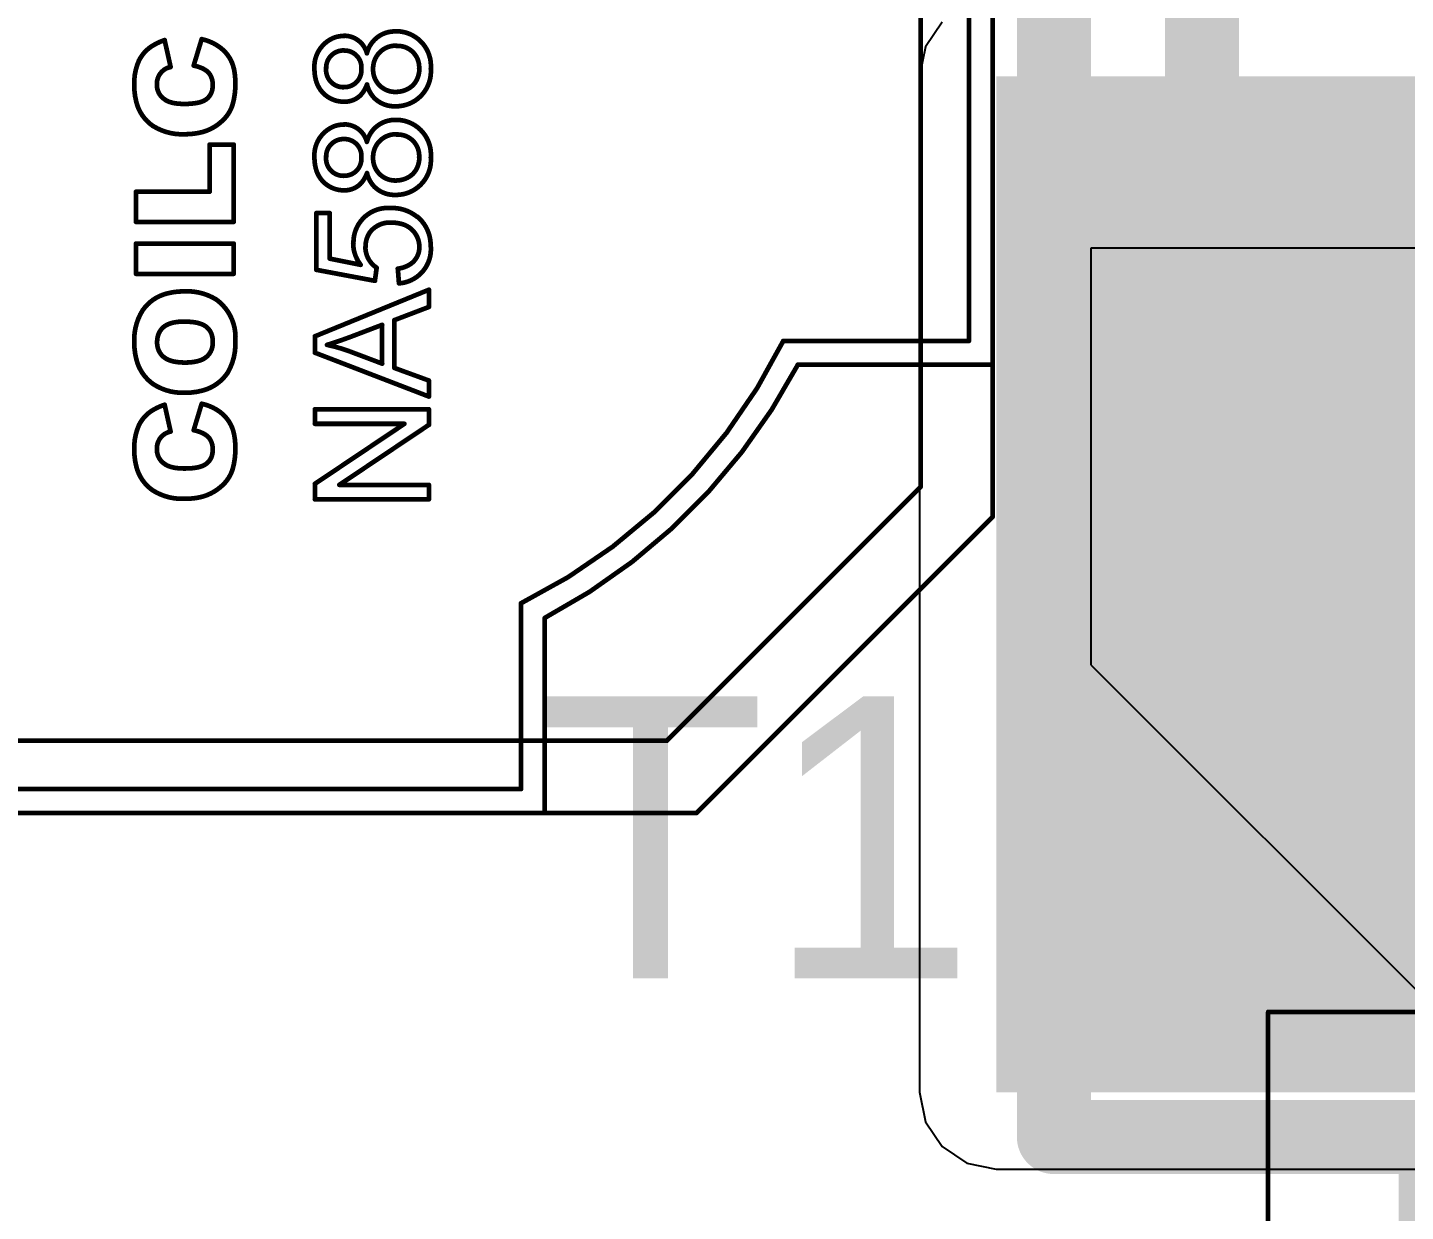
# Model space of a CAD drawing. Header units: millimetres. Extents: x 1.5 to 19.4, y 0 to 11.5.
# Drawn here: x 7.3464 to 7.4929, y 8.3923 to 8.5182 of the extents above; entities that cross this region are included whole.
import ezdxf

# ---------------------------------------------------------------- set-up
doc = ezdxf.new("R2010")
doc.units = ezdxf.units.MM
doc.header["$MEASUREMENT"] = 0
for name, color, linetype in [('BottomOverlay', 54, 'Continuous'), ('Mechanical10', 56, 'Continuous'), ('Mechanical12', 56, 'Continuous'), ('Mechanical15', 56, 'Continuous'), ('Mechanical5', 56, 'Continuous'), ('TopLayer', 1, 'Continuous'), ('TopOverlay', 2, 'Continuous'), ('TopPaste', 8, 'Continuous'), ('TopSolder', 216, 'Continuous')]:
    doc.layers.add(name, color=color, linetype=linetype)

# ---------------------------------------------------------------- blocks, each defined once
blk = doc.blocks.new('COILCRAFT_NA5880_AE_MFG_24')
at = {"layer": 'Mechanical10', "const_width": 0.00787}
for points in [[(-0.13386, 0.13386), (0.13386, 0.13386)], [(-0.13386, 0.13386), (-0.13386, -0.13386)]]:
    blk.add_lwpolyline(points, dxfattribs=at)
at = {"layer": 'Mechanical10', "const_width": 0.00394}
blk.add_lwpolyline([(-0.13583, 0.13386, 1), (-0.13189, 0.13386, 1)], format="xyb", close=True, dxfattribs=at)
blk.add_lwpolyline([(-0.13583, 0.13386, 1), (-0.13189, 0.13386, 1)], format="xyb", close=True, dxfattribs=at)
at = {"layer": 'Mechanical12', "const_width": 0.00591}
for points in [[(-0.11811, 0.11811), (0.11811, 0.11811)], [(-0.11811, 0.11811), (-0.11811, -0.11811)]]:
    blk.add_lwpolyline(points, dxfattribs=at)
at = {"layer": 'Mechanical12', "const_width": 0.00295}
blk.add_lwpolyline([(-0.11959, 0.11811, 1), (-0.11664, 0.11811, 1)], format="xyb", close=True, dxfattribs=at)
blk.add_lwpolyline([(-0.11959, 0.11811, 1), (-0.11664, 0.11811, 1)], format="xyb", close=True, dxfattribs=at)
at = {"layer": 'Mechanical15', "const_width": 0.00787}
for points in [[(-0.13386, 0.13386), (0.13386, 0.13386)], [(-0.13386, 0.13386), (-0.13386, -0.13386)]]:
    blk.add_lwpolyline(points, dxfattribs=at)
at = {"layer": 'Mechanical15', "const_width": 0.00394}
blk.add_lwpolyline([(-0.13583, 0.13386, 1), (-0.13189, 0.13386, 1)], format="xyb", close=True, dxfattribs=at)
blk.add_lwpolyline([(-0.13583, 0.13386, 1), (-0.13189, 0.13386, 1)], format="xyb", close=True, dxfattribs=at)
at = {"layer": 'TopLayer'}
for p, q in [((-0.08366, 0.12992), (-0.12992, 0.08366)), ((-0.03937, 0.12992), (-0.08366, 0.12992)), ((-0.03937, 0.08267), (-0.03937, 0.12992))]:
    blk.add_line(p, q, dxfattribs=at)
at = {"layer": 'TopLayer', "const_width": 0.02881}
blk.add_lwpolyline([(-0.09856, 0.08415, 1), (-0.06976, 0.08415, 1)], format="xyb", close=True, dxfattribs=at)
at = {"layer": 'TopOverlay', "const_width": 0.00787}
blk.add_lwpolyline([(-0.02363, 0.11811), (0.02362, 0.11811)], dxfattribs=at)
at = {"layer": 'TopOverlay', "const_width": 0.00394}
blk.add_lwpolyline([(-0.02559, 0.11811, 1), (-0.02166, 0.11811, 1)], format="xyb", close=True, dxfattribs=at)
at = {"layer": 'TopPaste'}
for p, q in [((-0.08366, 0.12992), (-0.12992, 0.08366)), ((-0.03937, 0.12992), (-0.08366, 0.12992)), ((-0.03937, 0.08267), (-0.03937, 0.12992))]:
    blk.add_line(p, q, dxfattribs=at)
at = {"layer": 'TopSolder'}
for p, q in [((-0.08366, 0.12992), (-0.12992, 0.08366)), ((-0.03937, 0.12992), (-0.08366, 0.12992)), ((-0.03937, 0.08267), (-0.03937, 0.12992))]:
    blk.add_line(p, q, dxfattribs=at)

msp = doc.modelspace()

# ---------------------------------------------------------------- linework, layer by layer
at = {"layer": 'Mechanical5', "const_width": 0.0005}
for points in [[(7.44905, 8.46617), (7.44905, 8.5583)], [(7.44138, 8.46935), (7.44138, 8.55512)], [(7.44651, 8.48485), (7.44651, 8.53962)], [(7.36098, 8.51683), (7.36162, 8.51396)], [(7.36407, 8.51412), (7.36492, 8.51693)], [(7.36576, 8.50572), (7.36832, 8.50572)], [(7.36576, 8.50071), (7.36576, 8.50572)], [(7.36832, 8.4975), (7.36832, 8.50572)], [(7.35793, 8.50071), (7.36576, 8.50071)], [(7.35793, 8.4975), (7.35793, 8.50071)], [(7.37711, 8.49844), (7.37854, 8.49844)], [(7.37711, 8.49241), (7.37711, 8.49844)], [(7.37854, 8.4936), (7.37854, 8.49844)], [(7.35793, 8.4975), (7.36832, 8.4975)], [(7.35793, 8.4952), (7.36832, 8.4952)], [(7.35793, 8.49198), (7.35793, 8.4952)], [(7.36832, 8.49198), (7.36832, 8.4952)], [(7.37854, 8.4936), (7.38181, 8.49294)], [(7.38334, 8.49124), (7.38353, 8.49263)], [(7.38578, 8.49253), (7.3859, 8.49097)], [(7.35793, 8.49198), (7.36832, 8.49198)], [(7.37711, 8.49241), (7.38334, 8.49124)], [(7.37696, 8.48534), (7.38908, 8.49029)], [(7.38908, 8.48846), (7.38908, 8.49029)], [(7.38541, 8.48706), (7.38908, 8.48846)], [(7.38541, 8.48198), (7.38541, 8.48706)], [(7.37696, 8.4836), (7.37696, 8.48534)], [(7.38075, 8.48528), (7.38411, 8.48656)], [(7.38411, 8.48244), (7.38411, 8.48656)], [(7.38055, 8.48378), (7.38411, 8.48244)], [(7.42677, 8.48485), (7.44651, 8.48485)], [(7.37696, 8.4836), (7.38908, 8.47894)], [(7.42832, 8.48232), (7.44905, 8.48232)], [(7.38541, 8.48198), (7.38908, 8.48064)], [(7.38908, 8.47894), (7.38908, 8.48064)], [(7.36098, 8.47807), (7.36162, 8.47521)], [(7.36407, 8.47536), (7.36492, 8.47817)], [(7.37696, 8.47758), (7.38908, 8.47758)], [(7.37696, 8.47604), (7.37696, 8.47758)], [(7.38908, 8.47593), (7.38908, 8.47758)], [(7.37696, 8.47604), (7.38648, 8.47604)], [(7.37696, 8.46966), (7.38648, 8.47604)], [(7.37956, 8.46955), (7.38908, 8.47593)], [(7.37696, 8.46802), (7.37696, 8.46966)], [(7.37956, 8.46955), (7.38908, 8.46955)], [(7.38908, 8.46802), (7.38908, 8.46955)], [(7.41437, 8.44235), (7.44138, 8.46935)], [(7.37696, 8.46802), (7.38908, 8.46802)], [(7.41755, 8.43468), (7.44905, 8.46617)], [(7.39887, 8.43721), (7.39887, 8.45696)], [(7.40141, 8.43468), (7.40141, 8.45541)], [(7.3286, 8.44235), (7.41437, 8.44235)], [(7.3441, 8.43721), (7.39887, 8.43721)], [(7.32542, 8.43468), (7.41755, 8.43468)], [(7.47833, 8.25605), (7.47833, 8.41353)], [(7.47833, 8.41353), (7.63581, 8.41353)]]:
    msp.add_lwpolyline(points, dxfattribs=at)
for points in [[(7.38249, 8.51543, -0.359407), (7.38562, 8.51775)], [(7.38564, 8.51777, -0.434019), (7.38929, 8.51378)], [(7.35826, 8.51467, -0.148846), (7.3598, 8.51629)], [(7.3598, 8.51629, -0.053462), (7.36098, 8.51683)], [(7.36492, 8.51693, -0.131504), (7.3672, 8.51578)], [(7.37691, 8.51375, -0.334754), (7.37909, 8.51712)], [(7.37909, 8.51712, -0.080906), (7.38009, 8.51727)], [(7.38007, 8.51729, -0.341654), (7.38249, 8.51543)], [(7.38315, 8.51374, -0.432493), (7.38564, 8.51624)], [(7.38564, 8.51621, -0.449792), (7.38805, 8.51379)], [(7.35775, 8.51208, -0.114743), (7.35826, 8.51467)], [(7.3672, 8.51578, -0.15599), (7.36836, 8.51373)], [(7.37816, 8.51378, -0.43889), (7.38006, 8.51573)], [(7.38006, 8.51572, -0.44206), (7.38191, 8.51379)], [(7.36016, 8.51214, -0.252888), (7.36093, 8.51367)], [(7.36092, 8.51368, -0.101349), (7.36162, 8.51396)], [(7.36407, 8.51412, -0.040674), (7.36479, 8.51391)], [(7.36479, 8.51391, -0.0565), (7.36535, 8.51362)], [(7.36535, 8.51362, -0.084841), (7.36576, 8.51323)], [(7.36576, 8.51323, -0.163189), (7.36609, 8.51205)], [(7.36836, 8.51373, -0.054526), (7.3685, 8.51224)], [(7.37706, 8.51259, -0.066505), (7.37691, 8.51375)], [(7.37998, 8.51182, -0.431563), (7.37815, 8.51378)], [(7.3819, 8.51379, -0.460651), (7.37998, 8.51183)], [(7.38558, 8.51132, -0.432383), (7.38315, 8.51374)], [(7.38929, 8.51378, -0.437986), (7.38557, 8.50979)], [(7.38807, 8.51379, -0.102994), (7.38786, 8.51275)], [(7.35797, 8.51025, -0.06608), (7.35775, 8.51208)], [(7.36104, 8.51049, -0.276866), (7.36016, 8.51215)], [(7.36607, 8.51168, -0.193506), (7.36545, 8.51057)], [(7.36609, 8.51205, -0.036688), (7.36607, 8.51168)], [(7.3685, 8.51224, -0.079213), (7.36819, 8.50991)], [(7.38004, 8.51028, -0.34577), (7.37706, 8.51259)], [(7.3825, 8.51211, -0.114354), (7.38177, 8.51092)], [(7.38329, 8.51065, -0.135523), (7.3825, 8.51211)], [(7.38681, 8.51162, -0.118803), (7.38558, 8.51132)], [(7.38786, 8.51275, -0.182173), (7.38681, 8.51162)], [(7.35974, 8.5077, -0.184194), (7.35797, 8.51025)], [(7.36169, 8.5102, -0.078994), (7.36105, 8.51047)], [(7.36209, 8.51011, -0.027497), (7.36169, 8.5102)], [(7.36256, 8.51006, -0.021683), (7.36209, 8.51011)], [(7.36308, 8.51004, -0.017298), (7.36256, 8.51006)], [(7.36429, 8.51013, -0.039729), (7.36308, 8.51004)], [(7.36477, 8.51023, -0.030874), (7.36429, 8.51013)], [(7.36515, 8.51038, -0.042505), (7.36477, 8.51023)], [(7.36545, 8.51057, -0.057981), (7.36515, 8.51038)], [(7.38177, 8.51092, -0.200231), (7.38004, 8.51028)], [(7.38557, 8.50979, -0.205681), (7.38329, 8.51065)], [(7.36778, 8.50904, -0.061228), (7.36715, 8.50828)], [(7.36819, 8.50991, -0.063048), (7.36778, 8.50904)], [(7.3631, 8.50682, -0.151382), (7.35974, 8.5077)], [(7.36627, 8.5076, -0.094526), (7.36454, 8.50695)], [(7.36715, 8.50828, -0.049875), (7.36627, 8.5076)], [(7.37691, 8.50433, -0.334754), (7.37909, 8.5077)], [(7.37909, 8.5077, -0.080906), (7.38009, 8.50785)], [(7.38007, 8.50787, -0.341654), (7.38249, 8.50601)], [(7.38249, 8.50601, -0.359407), (7.38562, 8.50834)], [(7.38564, 8.50835, -0.434019), (7.38929, 8.50436)], [(7.36454, 8.50695, -0.046581), (7.3631, 8.50682)], [(7.37816, 8.50436, -0.43889), (7.38006, 8.50631)], [(7.38006, 8.50631, -0.44206), (7.38191, 8.50437)], [(7.38315, 8.50432, -0.432493), (7.38564, 8.50682)], [(7.38564, 8.50679, -0.449792), (7.38805, 8.50437)], [(7.37706, 8.50317, -0.066505), (7.37691, 8.50433)], [(7.37998, 8.5024, -0.431563), (7.37815, 8.50436)], [(7.3819, 8.50437, -0.460651), (7.37998, 8.50241)], [(7.38558, 8.5019, -0.432383), (7.38315, 8.50432)], [(7.38929, 8.50436, -0.437986), (7.38557, 8.50037)], [(7.38807, 8.50437, -0.102994), (7.38786, 8.50333)], [(7.38004, 8.50086, -0.34577), (7.37706, 8.50317)], [(7.38786, 8.50333, -0.182173), (7.38681, 8.5022)], [(7.38177, 8.50151, -0.200231), (7.38004, 8.50086)], [(7.3825, 8.50269, -0.114354), (7.38177, 8.50151)], [(7.38329, 8.50123, -0.135523), (7.3825, 8.50269)], [(7.38557, 8.50037, -0.205681), (7.38329, 8.50123)], [(7.38681, 8.5022, -0.118803), (7.38558, 8.5019)], [(7.38106, 8.49524, -0.441497), (7.38496, 8.49898)], [(7.38496, 8.49898, -0.183571), (7.38782, 8.49805)], [(7.38282, 8.49641, -0.249061), (7.3851, 8.49743)], [(7.3851, 8.49743, -0.064025), (7.38609, 8.49731)], [(7.38609, 8.49731, -0.349728), (7.38807, 8.49486)], [(7.38784, 8.49807, -0.233793), (7.38927, 8.49487)], [(7.38235, 8.49482, -0.164706), (7.38282, 8.49641)], [(7.38183, 8.49294, -0.167609), (7.38103, 8.49524)], [(7.38353, 8.49263, -0.254696), (7.38233, 8.49484)], [(7.38929, 8.49485, -0.414717), (7.3859, 8.49097)], [(7.38807, 8.49486, -0.237251), (7.38724, 8.4931)], [(7.38724, 8.4931, -0.130649), (7.38578, 8.49253)], [(7.35864, 8.4881, -0.182334), (7.36122, 8.48989)], [(7.36122, 8.48989, -0.066494), (7.36305, 8.49012)], [(7.36305, 8.49012, -0.153813), (7.36649, 8.48924)], [(7.35775, 8.48472, -0.151677), (7.35864, 8.4881)], [(7.36649, 8.48924, -0.2608), (7.3685, 8.48484)], [(7.36117, 8.48653, -0.042898), (7.36153, 8.48669)], [(7.36153, 8.48669, -0.034923), (7.36196, 8.48681)], [(7.36196, 8.48681, -0.050136), (7.36301, 8.48691)], [(7.36301, 8.48691, -0.018581), (7.36367, 8.48688)], [(7.36367, 8.48688, -0.024254), (7.36423, 8.48682)], [(7.36423, 8.48682, -0.032259), (7.36472, 8.4867)], [(7.36472, 8.4867, -0.099999), (7.36543, 8.48634)], [(7.36021, 8.4851, -0.185708), (7.36086, 8.48632)], [(7.36086, 8.48632, -0.050554), (7.36117, 8.48653)], [(7.36543, 8.48634, -0.14394), (7.366, 8.48549)], [(7.366, 8.48549, -0.077527), (7.3661, 8.48474)], [(7.38075, 8.48528, -0.015367), (7.37825, 8.48443)], [(7.35798, 8.48287, -0.066492), (7.35775, 8.48472)], [(7.36018, 8.48471, -0.036171), (7.36021, 8.4851)], [(7.36043, 8.48368, -0.129603), (7.36018, 8.48471)], [(7.36087, 8.48315, -0.089473), (7.36043, 8.48368)], [(7.36608, 8.48435, -0.188007), (7.36541, 8.48314)], [(7.3661, 8.48474, -0.037051), (7.36608, 8.48435)], [(7.3685, 8.48484, -0.145093), (7.36769, 8.48148)], [(7.37825, 8.48443, -0.035849), (7.38055, 8.48378)], [(7.42677, 8.48485, -0.164312), (7.39887, 8.45696)], [(7.42677, 8.48485, -0.164168), (7.39887, 8.45696)], [(7.35978, 8.48025, -0.180313), (7.35798, 8.48287)], [(7.36157, 8.48277, -0.096008), (7.36087, 8.48315)], [(7.36202, 8.48265, -0.033859), (7.36157, 8.48277)], [(7.36255, 8.48258, -0.026469), (7.36202, 8.48265)], [(7.36315, 8.48255, -0.020832), (7.36255, 8.48258)], [(7.36427, 8.48265, -0.047098), (7.36315, 8.48255)], [(7.36472, 8.48277, -0.033736), (7.36427, 8.48265)], [(7.3651, 8.48293, -0.04264), (7.36472, 8.48277)], [(7.36541, 8.48314, -0.052061), (7.3651, 8.48293)], [(7.42832, 8.48232, -0.151645), (7.40141, 8.45541)], [(7.42832, 8.48232, -0.15153), (7.40141, 8.45541)], [(7.36769, 8.48148, -0.178147), (7.3651, 8.4796)], [(7.36313, 8.47934, -0.154159), (7.35978, 8.48025)], [(7.3651, 8.4796, -0.073044), (7.36313, 8.47934)], [(7.3598, 8.47754, -0.053462), (7.36098, 8.47807)], [(7.36492, 8.47817, -0.131725), (7.3672, 8.47703)], [(7.35826, 8.47592, -0.148846), (7.3598, 8.47754)], [(7.3672, 8.47703, -0.15621), (7.36836, 8.47496)], [(7.35775, 8.47332, -0.114743), (7.35826, 8.47592)], [(7.36016, 8.47339, -0.252888), (7.36093, 8.47492)], [(7.36092, 8.47492, -0.101349), (7.36162, 8.47521)], [(7.36407, 8.47536, -0.040674), (7.36479, 8.47515)], [(7.36479, 8.47515, -0.0565), (7.36535, 8.47486)], [(7.36535, 8.47486, -0.084841), (7.36576, 8.47447)], [(7.36836, 8.47496, -0.054449), (7.3685, 8.47347)], [(7.36104, 8.47174, -0.276866), (7.36016, 8.47339)], [(7.36576, 8.47447, -0.163189), (7.36609, 8.47329)], [(7.3685, 8.47347, -0.079235), (7.36819, 8.47115)], [(7.35797, 8.4715, -0.06608), (7.35775, 8.47332)], [(7.36607, 8.47293, -0.192915), (7.36545, 8.47182)], [(7.36609, 8.47329, -0.036746), (7.36607, 8.47293)], [(7.35974, 8.46895, -0.184194), (7.35797, 8.4715)], [(7.36169, 8.47145, -0.078994), (7.36105, 8.47172)], [(7.36209, 8.47136, -0.027497), (7.36169, 8.47145)], [(7.36256, 8.47131, -0.021683), (7.36209, 8.47136)], [(7.36308, 8.47129, -0.017298), (7.36256, 8.47131)], [(7.36429, 8.47137, -0.039729), (7.36308, 8.47129)], [(7.36477, 8.47148, -0.030874), (7.36429, 8.47137)], [(7.36515, 8.47163, -0.042505), (7.36477, 8.47148)], [(7.36545, 8.47182, -0.057981), (7.36515, 8.47163)], [(7.36819, 8.47115, -0.062999), (7.36778, 8.47028)], [(7.36715, 8.46952, -0.04978), (7.36627, 8.46885)], [(7.36778, 8.47028, -0.061097), (7.36715, 8.46952)], [(7.3631, 8.46807, -0.151382), (7.35974, 8.46895)], [(7.36454, 8.46819, -0.046581), (7.3631, 8.46807)], [(7.36627, 8.46885, -0.094526), (7.36454, 8.46819)]]:
    msp.add_lwpolyline(points, format="xyb", dxfattribs=at)
at = {"layer": 'Mechanical5', "const_width": 0.00025}
for points in [[(7.38549, 8.51775, 1), (7.38574, 8.51775, 1)], [(7.38551, 8.51777, 1), (7.38576, 8.51777, 1)], [(7.35968, 8.51629, 1), (7.35993, 8.51629, 1)], [(7.35968, 8.51629, 1), (7.35993, 8.51629, 1)], [(7.36086, 8.51683, 1), (7.36111, 8.51683, 1)], [(7.36086, 8.51683, 1), (7.36111, 8.51683, 1)], [(7.3648, 8.51693, 1), (7.36505, 8.51693, 1)], [(7.3648, 8.51693, 1), (7.36505, 8.51693, 1)], [(7.37897, 8.51712, 1), (7.37922, 8.51712, 1)], [(7.37897, 8.51712, 1), (7.37922, 8.51712, 1)], [(7.37995, 8.51729, 1), (7.3802, 8.51729, 1)], [(7.37996, 8.51727, 1), (7.38021, 8.51727, 1)], [(7.38551, 8.51624, 1), (7.38576, 8.51624, 1)], [(7.38551, 8.51621, 1), (7.38576, 8.51621, 1)], [(7.35813, 8.51467, 1), (7.35838, 8.51467, 1)], [(7.35813, 8.51467, 1), (7.35838, 8.51467, 1)], [(7.36707, 8.51578, 1), (7.36732, 8.51578, 1)], [(7.36707, 8.51578, 1), (7.36732, 8.51578, 1)], [(7.37994, 8.51573, 1), (7.38019, 8.51573, 1)], [(7.37994, 8.51572, 1), (7.38019, 8.51572, 1)], [(7.38236, 8.51543, 1), (7.38261, 8.51543, 1)], [(7.38236, 8.51543, 1), (7.38261, 8.51543, 1)], [(7.3608, 8.51368, 1), (7.36105, 8.51368, 1)], [(7.3608, 8.51367, 1), (7.36105, 8.51367, 1)], [(7.36149, 8.51396, 1), (7.36174, 8.51396, 1)], [(7.36149, 8.51396, 1), (7.36174, 8.51396, 1)], [(7.36395, 8.51412, 1), (7.3642, 8.51412, 1)], [(7.36395, 8.51412, 1), (7.3642, 8.51412, 1)], [(7.36466, 8.51391, 1), (7.36491, 8.51391, 1)], [(7.36466, 8.51391, 1), (7.36491, 8.51391, 1)], [(7.36523, 8.51362, 1), (7.36548, 8.51362, 1)], [(7.36523, 8.51362, 1), (7.36548, 8.51362, 1)], [(7.36564, 8.51323, 1), (7.36589, 8.51323, 1)], [(7.36564, 8.51323, 1), (7.36589, 8.51323, 1)], [(7.36823, 8.51373, 1), (7.36848, 8.51373, 1)], [(7.36823, 8.51373, 1), (7.36848, 8.51373, 1)], [(7.37679, 8.51375, 1), (7.37704, 8.51375, 1)], [(7.37679, 8.51375, 1), (7.37704, 8.51375, 1)], [(7.37802, 8.51378, 1), (7.37827, 8.51378, 1)], [(7.37803, 8.51378, 1), (7.37828, 8.51378, 1)], [(7.38177, 8.51379, 1), (7.38202, 8.51379, 1)], [(7.38179, 8.51379, 1), (7.38204, 8.51379, 1)], [(7.38303, 8.51374, 1), (7.38328, 8.51374, 1)], [(7.38303, 8.51374, 1), (7.38328, 8.51374, 1)], [(7.38792, 8.51379, 1), (7.38817, 8.51379, 1)], [(7.38794, 8.51379, 1), (7.38819, 8.51379, 1)], [(7.38916, 8.51378, 1), (7.38941, 8.51378, 1)], [(7.38916, 8.51378, 1), (7.38941, 8.51378, 1)], [(7.35763, 8.51208, 1), (7.35788, 8.51208, 1)], [(7.35763, 8.51208, 1), (7.35788, 8.51208, 1)], [(7.36004, 8.51215, 1), (7.36029, 8.51215, 1)], [(7.36003, 8.51214, 1), (7.36028, 8.51214, 1)], [(7.36594, 8.51168, 1), (7.36619, 8.51168, 1)], [(7.36594, 8.51168, 1), (7.36619, 8.51168, 1)], [(7.36597, 8.51205, 1), (7.36622, 8.51205, 1)], [(7.36597, 8.51205, 1), (7.36622, 8.51205, 1)], [(7.36838, 8.51224, 1), (7.36863, 8.51224, 1)], [(7.36838, 8.51224, 1), (7.36863, 8.51224, 1)], [(7.37693, 8.51259, 1), (7.37718, 8.51259, 1)], [(7.37693, 8.51259, 1), (7.37718, 8.51259, 1)], [(7.37986, 8.51183, 1), (7.38011, 8.51183, 1)], [(7.37986, 8.51182, 1), (7.38011, 8.51182, 1)], [(7.38238, 8.51211, 1), (7.38263, 8.51211, 1)], [(7.38238, 8.51211, 1), (7.38263, 8.51211, 1)], [(7.38669, 8.51162, 1), (7.38694, 8.51162, 1)], [(7.38669, 8.51162, 1), (7.38694, 8.51162, 1)], [(7.38773, 8.51275, 1), (7.38798, 8.51275, 1)], [(7.38773, 8.51275, 1), (7.38798, 8.51275, 1)], [(7.35785, 8.51025, 1), (7.3581, 8.51025, 1)], [(7.35785, 8.51025, 1), (7.3581, 8.51025, 1)], [(7.36091, 8.51049, 1), (7.36116, 8.51049, 1)], [(7.36092, 8.51047, 1), (7.36117, 8.51047, 1)], [(7.36156, 8.5102, 1), (7.36181, 8.5102, 1)], [(7.36156, 8.5102, 1), (7.36181, 8.5102, 1)], [(7.36197, 8.51011, 1), (7.36222, 8.51011, 1)], [(7.36197, 8.51011, 1), (7.36222, 8.51011, 1)], [(7.36243, 8.51006, 1), (7.36268, 8.51006, 1)], [(7.36243, 8.51006, 1), (7.36268, 8.51006, 1)], [(7.36296, 8.51004, 1), (7.36321, 8.51004, 1)], [(7.36296, 8.51004, 1), (7.36321, 8.51004, 1)], [(7.36417, 8.51013, 1), (7.36442, 8.51013, 1)], [(7.36417, 8.51013, 1), (7.36442, 8.51013, 1)], [(7.36464, 8.51023, 1), (7.36489, 8.51023, 1)], [(7.36464, 8.51023, 1), (7.36489, 8.51023, 1)], [(7.36503, 8.51038, 1), (7.36528, 8.51038, 1)], [(7.36503, 8.51038, 1), (7.36528, 8.51038, 1)], [(7.36533, 8.51057, 1), (7.36558, 8.51057, 1)], [(7.36533, 8.51057, 1), (7.36558, 8.51057, 1)], [(7.37991, 8.51028, 1), (7.38016, 8.51028, 1)], [(7.37991, 8.51028, 1), (7.38016, 8.51028, 1)], [(7.38165, 8.51092, 1), (7.3819, 8.51092, 1)], [(7.38165, 8.51092, 1), (7.3819, 8.51092, 1)], [(7.38317, 8.51065, 1), (7.38342, 8.51065, 1)], [(7.38317, 8.51065, 1), (7.38342, 8.51065, 1)], [(7.38546, 8.51132, 1), (7.38571, 8.51132, 1)], [(7.38546, 8.51132, 1), (7.38571, 8.51132, 1)], [(7.36766, 8.50904, 1), (7.36791, 8.50904, 1)], [(7.36766, 8.50904, 1), (7.36791, 8.50904, 1)], [(7.36806, 8.50991, 1), (7.36831, 8.50991, 1)], [(7.36806, 8.50991, 1), (7.36831, 8.50991, 1)], [(7.38545, 8.50979, 1), (7.3857, 8.50979, 1)], [(7.38545, 8.50979, 1), (7.3857, 8.50979, 1)], [(7.35961, 8.5077, 1), (7.35986, 8.5077, 1)], [(7.35961, 8.5077, 1), (7.35986, 8.5077, 1)], [(7.36615, 8.5076, 1), (7.3664, 8.5076, 1)], [(7.36615, 8.5076, 1), (7.3664, 8.5076, 1)], [(7.36702, 8.50828, 1), (7.36727, 8.50828, 1)], [(7.36702, 8.50828, 1), (7.36727, 8.50828, 1)], [(7.37897, 8.5077, 1), (7.37922, 8.5077, 1)], [(7.37897, 8.5077, 1), (7.37922, 8.5077, 1)], [(7.37995, 8.50787, 1), (7.3802, 8.50787, 1)], [(7.37996, 8.50785, 1), (7.38021, 8.50785, 1)], [(7.38549, 8.50834, 1), (7.38574, 8.50834, 1)], [(7.38551, 8.50835, 1), (7.38576, 8.50835, 1)], [(7.36298, 8.50682, 1), (7.36323, 8.50682, 1)], [(7.36298, 8.50682, 1), (7.36323, 8.50682, 1)], [(7.36441, 8.50695, 1), (7.36466, 8.50695, 1)], [(7.36441, 8.50695, 1), (7.36466, 8.50695, 1)], [(7.36564, 8.50572, 1), (7.36589, 8.50572, 1)], [(7.36564, 8.50572, 1), (7.36589, 8.50572, 1)], [(7.3682, 8.50572, 1), (7.36845, 8.50572, 1)], [(7.3682, 8.50572, 1), (7.36845, 8.50572, 1)], [(7.37994, 8.50631, 1), (7.38019, 8.50631, 1)], [(7.37994, 8.50631, 1), (7.38019, 8.50631, 1)], [(7.38236, 8.50601, 1), (7.38261, 8.50601, 1)], [(7.38236, 8.50601, 1), (7.38261, 8.50601, 1)], [(7.38551, 8.50682, 1), (7.38576, 8.50682, 1)], [(7.38551, 8.50679, 1), (7.38576, 8.50679, 1)], [(7.37679, 8.50433, 1), (7.37704, 8.50433, 1)], [(7.37679, 8.50433, 1), (7.37704, 8.50433, 1)], [(7.37802, 8.50436, 1), (7.37827, 8.50436, 1)], [(7.37803, 8.50436, 1), (7.37828, 8.50436, 1)], [(7.38177, 8.50437, 1), (7.38202, 8.50437, 1)], [(7.38179, 8.50437, 1), (7.38204, 8.50437, 1)], [(7.38303, 8.50432, 1), (7.38328, 8.50432, 1)], [(7.38303, 8.50432, 1), (7.38328, 8.50432, 1)], [(7.38792, 8.50437, 1), (7.38817, 8.50437, 1)], [(7.38794, 8.50437, 1), (7.38819, 8.50437, 1)], [(7.38916, 8.50436, 1), (7.38941, 8.50436, 1)], [(7.38916, 8.50436, 1), (7.38941, 8.50436, 1)], [(7.37693, 8.50317, 1), (7.37718, 8.50317, 1)], [(7.37693, 8.50317, 1), (7.37718, 8.50317, 1)], [(7.38773, 8.50333, 1), (7.38798, 8.50333, 1)], [(7.38773, 8.50333, 1), (7.38798, 8.50333, 1)], [(7.37986, 8.50241, 1), (7.38011, 8.50241, 1)], [(7.37986, 8.5024, 1), (7.38011, 8.5024, 1)], [(7.38165, 8.50151, 1), (7.3819, 8.50151, 1)], [(7.38165, 8.50151, 1), (7.3819, 8.50151, 1)], [(7.38238, 8.50269, 1), (7.38263, 8.50269, 1)], [(7.38238, 8.50269, 1), (7.38263, 8.50269, 1)], [(7.38317, 8.50123, 1), (7.38342, 8.50123, 1)], [(7.38317, 8.50123, 1), (7.38342, 8.50123, 1)], [(7.38546, 8.5019, 1), (7.38571, 8.5019, 1)], [(7.38546, 8.5019, 1), (7.38571, 8.5019, 1)], [(7.38669, 8.5022, 1), (7.38694, 8.5022, 1)], [(7.38669, 8.5022, 1), (7.38694, 8.5022, 1)], [(7.35781, 8.50071, 1), (7.35806, 8.50071, 1)], [(7.35781, 8.50071, 1), (7.35806, 8.50071, 1)], [(7.36564, 8.50071, 1), (7.36589, 8.50071, 1)], [(7.36564, 8.50071, 1), (7.36589, 8.50071, 1)], [(7.37991, 8.50086, 1), (7.38016, 8.50086, 1)], [(7.37991, 8.50086, 1), (7.38016, 8.50086, 1)], [(7.38545, 8.50037, 1), (7.3857, 8.50037, 1)], [(7.38545, 8.50037, 1), (7.3857, 8.50037, 1)], [(7.37699, 8.49844, 1), (7.37724, 8.49844, 1)], [(7.37699, 8.49844, 1), (7.37724, 8.49844, 1)], [(7.37841, 8.49844, 1), (7.37866, 8.49844, 1)], [(7.37841, 8.49844, 1), (7.37866, 8.49844, 1)], [(7.38483, 8.49898, 1), (7.38508, 8.49898, 1)], [(7.38483, 8.49898, 1), (7.38508, 8.49898, 1)], [(7.35781, 8.4975, 1), (7.35806, 8.4975, 1)], [(7.35781, 8.4975, 1), (7.35806, 8.4975, 1)], [(7.3682, 8.4975, 1), (7.36845, 8.4975, 1)], [(7.3682, 8.4975, 1), (7.36845, 8.4975, 1)], [(7.38498, 8.49743, 1), (7.38523, 8.49743, 1)], [(7.38498, 8.49743, 1), (7.38523, 8.49743, 1)], [(7.38596, 8.49731, 1), (7.38621, 8.49731, 1)], [(7.38596, 8.49731, 1), (7.38621, 8.49731, 1)], [(7.38769, 8.49805, 1), (7.38794, 8.49805, 1)], [(7.38771, 8.49807, 1), (7.38796, 8.49807, 1)], [(7.38269, 8.49641, 1), (7.38294, 8.49641, 1)], [(7.38269, 8.49641, 1), (7.38294, 8.49641, 1)], [(7.35781, 8.4952, 1), (7.35806, 8.4952, 1)], [(7.35781, 8.4952, 1), (7.35806, 8.4952, 1)], [(7.3682, 8.4952, 1), (7.36845, 8.4952, 1)], [(7.3682, 8.4952, 1), (7.36845, 8.4952, 1)], [(7.38091, 8.49524, 1), (7.38116, 8.49524, 1)], [(7.38094, 8.49524, 1), (7.38119, 8.49524, 1)], [(7.38221, 8.49484, 1), (7.38246, 8.49484, 1)], [(7.38222, 8.49482, 1), (7.38247, 8.49482, 1)], [(7.38794, 8.49486, 1), (7.38819, 8.49486, 1)], [(7.38794, 8.49486, 1), (7.38819, 8.49486, 1)], [(7.38915, 8.49487, 1), (7.3894, 8.49487, 1)], [(7.38916, 8.49485, 1), (7.38941, 8.49485, 1)], [(7.37841, 8.4936, 1), (7.37866, 8.4936, 1)], [(7.37841, 8.4936, 1), (7.37866, 8.4936, 1)], [(7.38169, 8.49294, 1), (7.38194, 8.49294, 1)], [(7.3817, 8.49294, 1), (7.38195, 8.49294, 1)], [(7.3834, 8.49263, 1), (7.38365, 8.49263, 1)], [(7.3834, 8.49263, 1), (7.38365, 8.49263, 1)], [(7.38565, 8.49253, 1), (7.3859, 8.49253, 1)], [(7.38565, 8.49253, 1), (7.3859, 8.49253, 1)], [(7.38712, 8.4931, 1), (7.38737, 8.4931, 1)], [(7.38712, 8.4931, 1), (7.38737, 8.4931, 1)], [(7.35781, 8.49198, 1), (7.35806, 8.49198, 1)], [(7.35781, 8.49198, 1), (7.35806, 8.49198, 1)], [(7.3682, 8.49198, 1), (7.36845, 8.49198, 1)], [(7.3682, 8.49198, 1), (7.36845, 8.49198, 1)], [(7.37699, 8.49241, 1), (7.37724, 8.49241, 1)], [(7.37699, 8.49241, 1), (7.37724, 8.49241, 1)], [(7.38322, 8.49124, 1), (7.38347, 8.49124, 1)], [(7.38322, 8.49124, 1), (7.38347, 8.49124, 1)], [(7.38578, 8.49097, 1), (7.38603, 8.49097, 1)], [(7.38578, 8.49097, 1), (7.38603, 8.49097, 1)], [(7.3611, 8.48989, 1), (7.36135, 8.48989, 1)], [(7.3611, 8.48989, 1), (7.36135, 8.48989, 1)], [(7.36293, 8.49012, 1), (7.36318, 8.49012, 1)], [(7.36293, 8.49012, 1), (7.36318, 8.49012, 1)], [(7.38896, 8.49029, 1), (7.38921, 8.49029, 1)], [(7.38896, 8.49029, 1), (7.38921, 8.49029, 1)], [(7.35852, 8.4881, 1), (7.35877, 8.4881, 1)], [(7.35852, 8.4881, 1), (7.35877, 8.4881, 1)], [(7.36636, 8.48924, 1), (7.36661, 8.48924, 1)], [(7.36636, 8.48924, 1), (7.36661, 8.48924, 1)], [(7.38896, 8.48846, 1), (7.38921, 8.48846, 1)], [(7.38896, 8.48846, 1), (7.38921, 8.48846, 1)], [(7.36141, 8.48669, 1), (7.36166, 8.48669, 1)], [(7.36141, 8.48669, 1), (7.36166, 8.48669, 1)], [(7.36184, 8.48681, 1), (7.36209, 8.48681, 1)], [(7.36184, 8.48681, 1), (7.36209, 8.48681, 1)], [(7.36289, 8.48691, 1), (7.36314, 8.48691, 1)], [(7.36289, 8.48691, 1), (7.36314, 8.48691, 1)], [(7.36354, 8.48688, 1), (7.36379, 8.48688, 1)], [(7.36354, 8.48688, 1), (7.36379, 8.48688, 1)], [(7.36411, 8.48682, 1), (7.36436, 8.48682, 1)], [(7.36411, 8.48682, 1), (7.36436, 8.48682, 1)], [(7.36459, 8.4867, 1), (7.36484, 8.4867, 1)], [(7.36459, 8.4867, 1), (7.36484, 8.4867, 1)], [(7.38529, 8.48706, 1), (7.38554, 8.48706, 1)], [(7.38529, 8.48706, 1), (7.38554, 8.48706, 1)], [(7.36074, 8.48632, 1), (7.36099, 8.48632, 1)], [(7.36074, 8.48632, 1), (7.36099, 8.48632, 1)], [(7.36104, 8.48653, 1), (7.36129, 8.48653, 1)], [(7.36104, 8.48653, 1), (7.36129, 8.48653, 1)], [(7.3653, 8.48634, 1), (7.36555, 8.48634, 1)], [(7.3653, 8.48634, 1), (7.36555, 8.48634, 1)], [(7.36587, 8.48549, 1), (7.36612, 8.48549, 1)], [(7.36587, 8.48549, 1), (7.36612, 8.48549, 1)], [(7.37683, 8.48534, 1), (7.37708, 8.48534, 1)], [(7.37683, 8.48534, 1), (7.37708, 8.48534, 1)], [(7.38062, 8.48528, 1), (7.38087, 8.48528, 1)], [(7.38062, 8.48528, 1), (7.38087, 8.48528, 1)], [(7.38399, 8.48656, 1), (7.38424, 8.48656, 1)], [(7.38399, 8.48656, 1), (7.38424, 8.48656, 1)], [(7.35763, 8.48472, 1), (7.35788, 8.48472, 1)], [(7.35763, 8.48472, 1), (7.35788, 8.48472, 1)], [(7.36006, 8.48471, 1), (7.36031, 8.48471, 1)], [(7.36006, 8.48471, 1), (7.36031, 8.48471, 1)], [(7.36008, 8.4851, 1), (7.36033, 8.4851, 1)], [(7.36008, 8.4851, 1), (7.36033, 8.4851, 1)], [(7.36031, 8.48368, 1), (7.36056, 8.48368, 1)], [(7.36031, 8.48368, 1), (7.36056, 8.48368, 1)], [(7.36595, 8.48435, 1), (7.3662, 8.48435, 1)], [(7.36595, 8.48435, 1), (7.3662, 8.48435, 1)], [(7.36598, 8.48474, 1), (7.36623, 8.48474, 1)], [(7.36598, 8.48474, 1), (7.36623, 8.48474, 1)], [(7.36838, 8.48484, 1), (7.36863, 8.48484, 1)], [(7.36838, 8.48484, 1), (7.36863, 8.48484, 1)], [(7.37813, 8.48443, 1), (7.37838, 8.48443, 1)], [(7.37813, 8.48443, 1), (7.37838, 8.48443, 1)], [(7.38043, 8.48378, 1), (7.38068, 8.48378, 1)], [(7.38043, 8.48378, 1), (7.38068, 8.48378, 1)], [(7.42664, 8.48485, 1), (7.42689, 8.48485, 1)], [(7.42664, 8.48485, 1), (7.42689, 8.48485, 1)], [(7.42664, 8.48485, 1), (7.42689, 8.48485, 1)], [(7.44639, 8.48485, 1), (7.44664, 8.48485, 1)], [(7.44639, 8.48485, 1), (7.44664, 8.48485, 1)], [(7.35785, 8.48287, 1), (7.3581, 8.48287, 1)], [(7.35785, 8.48287, 1), (7.3581, 8.48287, 1)], [(7.36075, 8.48315, 1), (7.361, 8.48315, 1)], [(7.36075, 8.48315, 1), (7.361, 8.48315, 1)], [(7.36144, 8.48277, 1), (7.36169, 8.48277, 1)], [(7.36144, 8.48277, 1), (7.36169, 8.48277, 1)], [(7.3619, 8.48265, 1), (7.36215, 8.48265, 1)], [(7.3619, 8.48265, 1), (7.36215, 8.48265, 1)], [(7.36243, 8.48258, 1), (7.36268, 8.48258, 1)], [(7.36243, 8.48258, 1), (7.36268, 8.48258, 1)], [(7.36303, 8.48255, 1), (7.36328, 8.48255, 1)], [(7.36303, 8.48255, 1), (7.36328, 8.48255, 1)], [(7.36414, 8.48265, 1), (7.36439, 8.48265, 1)], [(7.36414, 8.48265, 1), (7.36439, 8.48265, 1)], [(7.3646, 8.48277, 1), (7.36485, 8.48277, 1)], [(7.3646, 8.48277, 1), (7.36485, 8.48277, 1)], [(7.36498, 8.48293, 1), (7.36523, 8.48293, 1)], [(7.36498, 8.48293, 1), (7.36523, 8.48293, 1)], [(7.36529, 8.48314, 1), (7.36554, 8.48314, 1)], [(7.36529, 8.48314, 1), (7.36554, 8.48314, 1)], [(7.37683, 8.4836, 1), (7.37708, 8.4836, 1)], [(7.37683, 8.4836, 1), (7.37708, 8.4836, 1)], [(7.38399, 8.48244, 1), (7.38424, 8.48244, 1)], [(7.38399, 8.48244, 1), (7.38424, 8.48244, 1)], [(7.42819, 8.48232, 1), (7.42844, 8.48232, 1)], [(7.42819, 8.48232, 1), (7.42844, 8.48232, 1)], [(7.42819, 8.48232, 1), (7.42844, 8.48232, 1)], [(7.44892, 8.48232, 1), (7.44917, 8.48232, 1)], [(7.36757, 8.48148, 1), (7.36782, 8.48148, 1)], [(7.36757, 8.48148, 1), (7.36782, 8.48148, 1)], [(7.38529, 8.48198, 1), (7.38554, 8.48198, 1)], [(7.38529, 8.48198, 1), (7.38554, 8.48198, 1)], [(7.35966, 8.48025, 1), (7.35991, 8.48025, 1)], [(7.35966, 8.48025, 1), (7.35991, 8.48025, 1)], [(7.36301, 8.47934, 1), (7.36326, 8.47934, 1)], [(7.36301, 8.47934, 1), (7.36326, 8.47934, 1)], [(7.36498, 8.4796, 1), (7.36522, 8.4796, 1)], [(7.36498, 8.4796, 1), (7.36522, 8.4796, 1)], [(7.38896, 8.48064, 1), (7.38921, 8.48064, 1)], [(7.38896, 8.48064, 1), (7.38921, 8.48064, 1)], [(7.36086, 8.47807, 1), (7.36111, 8.47807, 1)], [(7.36086, 8.47807, 1), (7.36111, 8.47807, 1)], [(7.3648, 8.47817, 1), (7.36505, 8.47817, 1)], [(7.3648, 8.47817, 1), (7.36505, 8.47817, 1)], [(7.38896, 8.47894, 1), (7.38921, 8.47894, 1)], [(7.38896, 8.47894, 1), (7.38921, 8.47894, 1)], [(7.35968, 8.47754, 1), (7.35993, 8.47754, 1)], [(7.35968, 8.47754, 1), (7.35993, 8.47754, 1)], [(7.36708, 8.47703, 1), (7.36733, 8.47703, 1)], [(7.36708, 8.47703, 1), (7.36733, 8.47703, 1)], [(7.37683, 8.47758, 1), (7.37708, 8.47758, 1)], [(7.37683, 8.47758, 1), (7.37708, 8.47758, 1)], [(7.38896, 8.47758, 1), (7.38921, 8.47758, 1)], [(7.38896, 8.47758, 1), (7.38921, 8.47758, 1)], [(7.35813, 8.47592, 1), (7.35838, 8.47592, 1)], [(7.35813, 8.47592, 1), (7.35838, 8.47592, 1)], [(7.3608, 8.47492, 1), (7.36105, 8.47492, 1)], [(7.3608, 8.47492, 1), (7.36105, 8.47492, 1)], [(7.36149, 8.47521, 1), (7.36174, 8.47521, 1)], [(7.36149, 8.47521, 1), (7.36174, 8.47521, 1)], [(7.36395, 8.47536, 1), (7.3642, 8.47536, 1)], [(7.36395, 8.47536, 1), (7.3642, 8.47536, 1)], [(7.36466, 8.47515, 1), (7.36491, 8.47515, 1)], [(7.36466, 8.47515, 1), (7.36491, 8.47515, 1)], [(7.36523, 8.47486, 1), (7.36548, 8.47486, 1)], [(7.36523, 8.47486, 1), (7.36548, 8.47486, 1)], [(7.36823, 8.47496, 1), (7.36848, 8.47496, 1)], [(7.36823, 8.47496, 1), (7.36848, 8.47496, 1)], [(7.37683, 8.47604, 1), (7.37708, 8.47604, 1)], [(7.37683, 8.47604, 1), (7.37708, 8.47604, 1)], [(7.38635, 8.47604, 1), (7.3866, 8.47604, 1)], [(7.38635, 8.47604, 1), (7.3866, 8.47604, 1)], [(7.38896, 8.47593, 1), (7.38921, 8.47593, 1)], [(7.38896, 8.47593, 1), (7.38921, 8.47593, 1)], [(7.36003, 8.47339, 1), (7.36028, 8.47339, 1)], [(7.36004, 8.47339, 1), (7.36029, 8.47339, 1)], [(7.36564, 8.47447, 1), (7.36589, 8.47447, 1)], [(7.36564, 8.47447, 1), (7.36589, 8.47447, 1)], [(7.36838, 8.47347, 1), (7.36863, 8.47347, 1)], [(7.36838, 8.47347, 1), (7.36863, 8.47347, 1)], [(7.35763, 8.47332, 1), (7.35788, 8.47332, 1)], [(7.35763, 8.47332, 1), (7.35788, 8.47332, 1)], [(7.36594, 8.47293, 1), (7.36619, 8.47293, 1)], [(7.36594, 8.47293, 1), (7.36619, 8.47293, 1)], [(7.36597, 8.47329, 1), (7.36622, 8.47329, 1)], [(7.36597, 8.47329, 1), (7.36622, 8.47329, 1)], [(7.35785, 8.4715, 1), (7.3581, 8.4715, 1)], [(7.35785, 8.4715, 1), (7.3581, 8.4715, 1)], [(7.36091, 8.47174, 1), (7.36116, 8.47174, 1)], [(7.36092, 8.47172, 1), (7.36117, 8.47172, 1)], [(7.36156, 8.47145, 1), (7.36181, 8.47145, 1)], [(7.36156, 8.47145, 1), (7.36181, 8.47145, 1)], [(7.36197, 8.47136, 1), (7.36222, 8.47136, 1)], [(7.36197, 8.47136, 1), (7.36222, 8.47136, 1)], [(7.36243, 8.47131, 1), (7.36268, 8.47131, 1)], [(7.36243, 8.47131, 1), (7.36268, 8.47131, 1)], [(7.36296, 8.47129, 1), (7.36321, 8.47129, 1)], [(7.36296, 8.47129, 1), (7.36321, 8.47129, 1)], [(7.36417, 8.47137, 1), (7.36442, 8.47137, 1)], [(7.36417, 8.47137, 1), (7.36442, 8.47137, 1)], [(7.36464, 8.47148, 1), (7.36489, 8.47148, 1)], [(7.36464, 8.47148, 1), (7.36489, 8.47148, 1)], [(7.36503, 8.47163, 1), (7.36528, 8.47163, 1)], [(7.36503, 8.47163, 1), (7.36528, 8.47163, 1)], [(7.36533, 8.47182, 1), (7.36558, 8.47182, 1)], [(7.36533, 8.47182, 1), (7.36558, 8.47182, 1)], [(7.36806, 8.47115, 1), (7.36831, 8.47115, 1)], [(7.36806, 8.47115, 1), (7.36831, 8.47115, 1)], [(7.36702, 8.46952, 1), (7.36727, 8.46952, 1)], [(7.36702, 8.46952, 1), (7.36727, 8.46952, 1)], [(7.36766, 8.47028, 1), (7.36791, 8.47028, 1)], [(7.36766, 8.47028, 1), (7.36791, 8.47028, 1)], [(7.37683, 8.46966, 1), (7.37708, 8.46966, 1)], [(7.37683, 8.46966, 1), (7.37708, 8.46966, 1)], [(7.37944, 8.46955, 1), (7.37969, 8.46955, 1)], [(7.37944, 8.46955, 1), (7.37969, 8.46955, 1)], [(7.38896, 8.46955, 1), (7.38921, 8.46955, 1)], [(7.38896, 8.46955, 1), (7.38921, 8.46955, 1)], [(7.44125, 8.46935, 1), (7.4415, 8.46935, 1)], [(7.44125, 8.46935, 1), (7.4415, 8.46935, 1)], [(7.35961, 8.46895, 1), (7.35986, 8.46895, 1)], [(7.35961, 8.46895, 1), (7.35986, 8.46895, 1)], [(7.36298, 8.46807, 1), (7.36323, 8.46807, 1)], [(7.36298, 8.46807, 1), (7.36323, 8.46807, 1)], [(7.36441, 8.46819, 1), (7.36466, 8.46819, 1)], [(7.36441, 8.46819, 1), (7.36466, 8.46819, 1)], [(7.36615, 8.46885, 1), (7.3664, 8.46885, 1)], [(7.36615, 8.46885, 1), (7.3664, 8.46885, 1)], [(7.37683, 8.46802, 1), (7.37708, 8.46802, 1)], [(7.37683, 8.46802, 1), (7.37708, 8.46802, 1)], [(7.38896, 8.46802, 1), (7.38921, 8.46802, 1)], [(7.38896, 8.46802, 1), (7.38921, 8.46802, 1)], [(7.44892, 8.46617, 1), (7.44917, 8.46617, 1)], [(7.44892, 8.46617, 1), (7.44917, 8.46617, 1)], [(7.39875, 8.45696, 1), (7.399, 8.45696, 1)], [(7.39875, 8.45696, 1), (7.399, 8.45696, 1)], [(7.39875, 8.45696, 1), (7.399, 8.45696, 1)], [(7.40128, 8.45541, 1), (7.40153, 8.45541, 1)], [(7.40128, 8.45541, 1), (7.40153, 8.45541, 1)], [(7.40128, 8.45541, 1), (7.40153, 8.45541, 1)], [(7.41425, 8.44235, 1), (7.4145, 8.44235, 1)], [(7.41425, 8.44235, 1), (7.4145, 8.44235, 1)], [(7.39875, 8.43721, 1), (7.399, 8.43721, 1)], [(7.39875, 8.43721, 1), (7.399, 8.43721, 1)], [(7.40128, 8.43468, 1), (7.40153, 8.43468, 1)], [(7.41743, 8.43468, 1), (7.41768, 8.43468, 1)], [(7.41743, 8.43468, 1), (7.41768, 8.43468, 1)], [(7.47821, 8.41353, 1), (7.47846, 8.41353, 1)], [(7.47821, 8.41353, 1), (7.47846, 8.41353, 1)]]:
    msp.add_lwpolyline(points, format="xyb", close=True, dxfattribs=at)
at = {"layer": 'TopLayer'}
for p, q in [((7.44365, 8.51874), (7.44188, 8.5161)), ((7.44188, 8.5161), (7.44126, 8.51298)), ((7.44126, 8.51298), (7.44126, 8.40498)), ((7.44126, 8.40498), (7.44188, 8.40185)), ((7.44188, 8.40185), (7.44365, 8.39921)), ((7.44365, 8.39921), (7.4463, 8.39744)), ((7.4463, 8.39744), (7.44942, 8.39682)), ((7.44942, 8.39682), (7.50234, 8.39682))]:
    msp.add_line(p, q, dxfattribs=at)
msp.add_solid([(7.44942, 8.40498), (7.5491, 8.40498), (7.44942, 8.51298), (7.5491, 8.51298)], dxfattribs=at)

# ---------------------------------------------------------------- block references
at = {"rotation": 90}
msp.add_blockref('COILCRAFT_NA5880_AE_MFG_24', (7.58941, 8.53409), dxfattribs=at)

# ---------------------------------------------------------------- texts
at = {"layer": 'BottomOverlay', "text_generation_flag": 2}
msp.add_text('TP11', height=0.03, dxfattribs=at).set_placement((7.57942, 8.36898))
at = {"layer": 'TopOverlay'}
msp.add_text('T1', height=0.03, dxfattribs=at).set_placement((7.40041, 8.41709))

doc.saveas('drawing.dxf')
